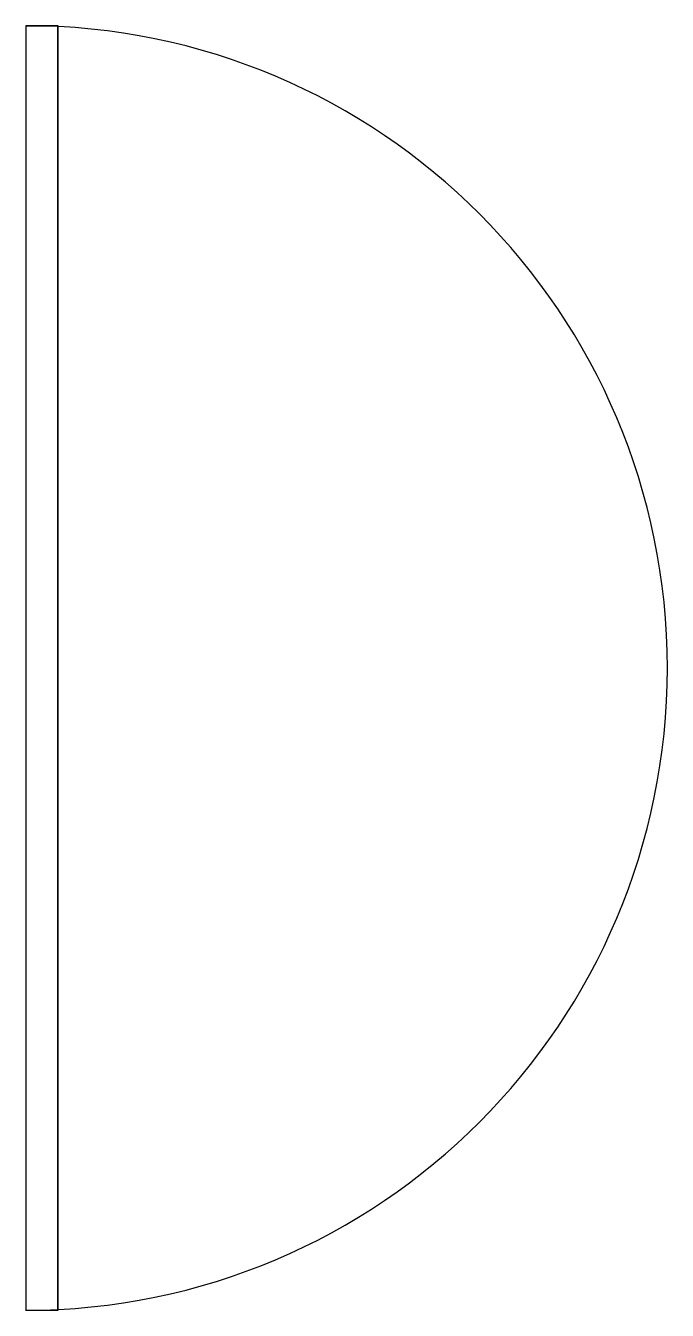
# Model space of a CAD drawing. Extents: x 0 to 750, y 0 to 1500.
import ezdxf

# ---------------------------------------------------------------- set-up
doc = ezdxf.new("R2010")
doc.units = 0
doc.header["$LTSCALE"] = 48
doc.layers.add('3D', color=4, linetype='CONTINUOUS')

msp = doc.modelspace()

# ---------------------------------------------------------------- linework, layer by layer
at = {"layer": '3D', "color": 0}
for p, q in [((0, 1500), (37.5, 1500)), ((0, 1500), (0, 0)), ((37.5, 1500), (37.5, 0)), ((0, 0), (37.5, 0))]:
    msp.add_line(p, q, dxfattribs=at)
msp.add_arc((0, 750), 750, 270, 90, dxfattribs=at)
at = {"layer": '3D', "color": 0, "linetype": 'CONTINUOUS'}
for points in [[(0, 0), (37.5, 0), (37.5, 1500), (0, 1500)], [(0, 0, 750), (37.5, 0, 750), (37.5, 1500, 750), (0, 1500, 750)]]:
    msp.add_3dface(points, dxfattribs=at)

doc.saveas('drawing.dxf')
